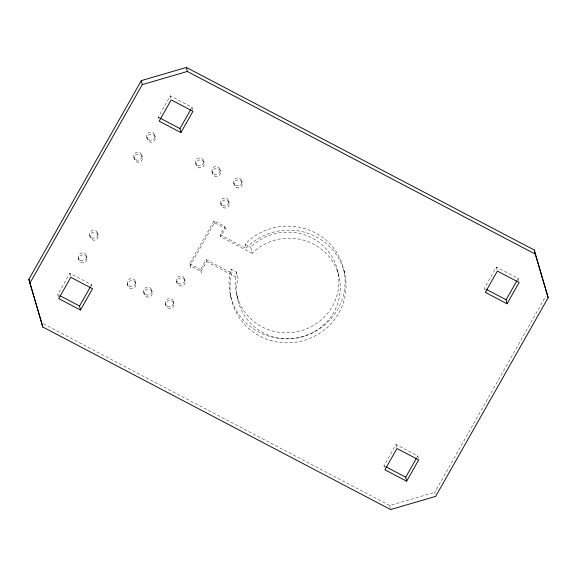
<?xml version="1.0" encoding="UTF-8"?>
<svg xmlns="http://www.w3.org/2000/svg" width="577" height="577" viewBox="0 0 577 577"><rect width="100%" height="100%" fill="white"/><g stroke="black" fill="none" stroke-linecap="round" stroke-linejoin="round"><path stroke-width="0.43" stroke-dasharray="2.88 2.16" d="M236.642 272.092L235.993 275.041A51.872 50.242 -13 0 0 293.945 332.258A51.872 50.242 -13 0 0 334.249 260.984A51.872 50.242 -13 0 0 252.899 245.146L250.699 247.252L252.099 253.281L254.291 251.183A51.872 50.242 -13 0 1 335.641 267.021A51.872 50.242 -13 0 1 295.345 338.288A51.872 50.242 -13 0 1 237.385 281.078L238.034 278.121L236.642 272.092L231.009 269.127L230.1 272.798A58.097 56.272 -13 0 0 295.251 338.158A58.097 56.272 -13 0 0 338.872 256.332A58.097 56.272 -13 0 0 245.679 243.573L245.045 244.28L245.975 248.305L246.61 247.598A58.097 56.272 -13 0 1 339.803 260.35A58.097 56.272 -13 0 1 296.181 342.183A58.097 56.272 -13 0 1 231.031 276.823L231.932 273.152L231.009 269.127M58.364 296.996L57.801 294.58L69.853 273.289L91.599 284.706L92.154 287.115M158.596 118.761L158.228 117.153L170.28 95.861L192.018 107.279L192.761 110.495M90.74 286.228L91.599 284.706M191.16 108.801L192.018 107.279M190.612 267.793L189.682 263.768L214.031 220.76L224.9 226.465L225.831 230.49M201.488 273.498L200.558 269.473L206.14 259.614L231.932 273.152M252.099 253.281L220.666 236.786L220.198 234.774L224.9 226.465M206.14 259.614L206.602 261.626L201.02 271.486L190.15 265.781L214.493 222.772L225.369 228.478L220.666 236.786M384.34 467.392L383.972 465.783L396.024 444.492L417.77 455.902L418.325 458.318M518.745 280.891L518.189 278.475L496.444 267.057L484.392 288.356L484.767 289.964M416.904 457.424L417.77 455.902M517.331 279.996L518.189 278.475M435.116 493.977L434.748 492.369L545.892 296.001M43.369 323.769L389.684 505.539L434.748 492.369M158.228 117.153L159.779 117.968M245.045 244.28L250.699 247.252M220.198 234.774L245.975 248.305M206.602 261.626L238.034 278.121M189.682 263.768L200.558 269.473M57.801 294.58L59.359 295.395M383.972 465.783L385.523 466.598M496.444 267.057L497.186 270.281M396.024 444.492L396.767 447.709M343.885 270.144L344.815 274.169M337.531 270.274L338.923 276.311M389.684 505.539L390.427 508.763M241.734 180.688L242.196 182.693M233.764 183.01L234.233 185.022M228.716 200.846L229.184 202.859M219.988 169.27L220.45 171.282M220.753 203.176L221.215 205.188M212.026 171.6L212.487 173.612M236.685 294.659L238.077 300.689M203.681 160.709L204.143 162.721M214.031 220.76L214.961 224.778M230.331 294.789L231.262 298.807M195.711 163.039L196.18 165.051M170.28 95.861L171.023 99.078M154.751 135.032L155.22 137.045M184.582 278.828L185.044 280.84M146.789 137.362L147.25 139.374M176.612 281.158L177.081 283.17M141.819 155.054L142.281 157.067M173.446 301.338L173.908 303.343M133.857 157.384L134.318 159.396M165.476 303.661L165.945 305.673M151.701 289.921L152.162 291.933M143.738 292.25L144.2 294.263M135.393 281.36L135.855 283.372M127.423 283.689L127.892 285.702M97.679 233.036L98.148 235.048M89.716 235.366L90.178 237.378M86.463 255.683L86.932 257.695M78.501 258.013L78.962 260.025M69.853 273.289L70.596 276.513M167.453 306.048A4.147 4.017 -13 0 0 173.605 302.37A4.147 4.017 -13 0 0 167.33 299.081A4.147 4.017 -13 0 0 167.453 306.048M80.477 260.393A4.147 4.017 -13 0 0 86.629 256.722A4.147 4.017 -13 0 0 80.347 253.426A4.147 4.017 -13 0 0 80.477 260.393M148.765 139.742A4.147 4.017 -13 0 0 154.917 136.071A4.147 4.017 -13 0 0 148.635 132.775A4.147 4.017 -13 0 0 148.765 139.742M235.741 185.397A4.147 4.017 -13 0 0 241.893 181.719A4.147 4.017 -13 0 0 235.618 178.43A4.147 4.017 -13 0 0 235.741 185.397M213.995 173.987A4.147 4.017 -13 0 0 220.147 170.309A4.147 4.017 -13 0 0 213.872 167.013A4.147 4.017 -13 0 0 213.995 173.987M197.687 165.426A4.147 4.017 -13 0 0 203.84 161.748A4.147 4.017 -13 0 0 197.565 158.451A4.147 4.017 -13 0 0 197.687 165.426M129.399 286.077A4.147 4.017 -13 0 0 135.552 282.398A4.147 4.017 -13 0 0 129.277 279.102A4.147 4.017 -13 0 0 129.399 286.077M145.707 294.638A4.147 4.017 -13 0 0 151.859 290.959A4.147 4.017 -13 0 0 145.584 287.663A4.147 4.017 -13 0 0 145.707 294.638M149.227 141.754A4.147 4.017 -13 0 0 155.379 138.083A4.147 4.017 -13 0 0 149.104 134.787A4.147 4.017 -13 0 0 149.227 141.754M236.202 187.41A4.147 4.017 -13 0 0 242.354 183.731A4.147 4.017 -13 0 0 236.08 180.435A4.147 4.017 -13 0 0 236.202 187.41M80.939 262.405A4.147 4.017 -13 0 0 87.091 258.734A4.147 4.017 -13 0 0 80.816 255.438A4.147 4.017 -13 0 0 80.939 262.405M198.149 167.438A4.147 4.017 -13 0 0 204.301 163.76A4.147 4.017 -13 0 0 198.026 160.464A4.147 4.017 -13 0 0 198.149 167.438M214.464 175.992A4.147 4.017 -13 0 0 220.609 172.321A4.147 4.017 -13 0 0 214.334 169.025A4.147 4.017 -13 0 0 214.464 175.992M129.868 288.089A4.147 4.017 -13 0 0 136.013 284.411A4.147 4.017 -13 0 0 129.738 281.114A4.147 4.017 -13 0 0 129.868 288.089M146.176 296.643A4.147 4.017 -13 0 0 152.328 292.972A4.147 4.017 -13 0 0 146.046 289.676A4.147 4.017 -13 0 0 146.176 296.643M167.914 308.06A4.147 4.017 -13 0 0 174.066 304.382A4.147 4.017 -13 0 0 167.792 301.086A4.147 4.017 -13 0 0 167.914 308.06M92.154 239.765A4.147 4.017 -13 0 0 98.306 236.087A4.147 4.017 -13 0 0 92.031 232.791A4.147 4.017 -13 0 0 92.154 239.765M91.693 237.753A4.147 4.017 -13 0 0 97.838 234.074A4.147 4.017 -13 0 0 91.563 230.778A4.147 4.017 -13 0 0 91.693 237.753M179.05 285.557A4.147 4.017 -13 0 0 185.203 281.879A4.147 4.017 -13 0 0 178.928 278.583A4.147 4.017 -13 0 0 179.05 285.557M178.589 283.545A4.147 4.017 -13 0 0 184.741 279.867A4.147 4.017 -13 0 0 178.459 276.571A4.147 4.017 -13 0 0 178.589 283.545M223.191 207.569A4.147 4.017 -13 0 0 229.343 203.897A4.147 4.017 -13 0 0 223.068 200.601A4.147 4.017 -13 0 0 223.191 207.569M136.295 161.776A4.147 4.017 -13 0 0 142.447 158.105A4.147 4.017 -13 0 0 136.165 154.809A4.147 4.017 -13 0 0 136.295 161.776M222.729 205.556A4.147 4.017 -13 0 0 228.881 201.885A4.147 4.017 -13 0 0 222.599 198.589A4.147 4.017 -13 0 0 222.729 205.556M135.826 159.764A4.147 4.017 -13 0 0 141.978 156.093A4.147 4.017 -13 0 0 135.703 152.797A4.147 4.017 -13 0 0 135.826 159.764"/><path stroke-width="0.87" d="M28.85 279.326L141.322 80.607L186.385 67.437L534.295 250.043L548.15 297.674L435.678 496.393L390.615 509.563L42.705 326.957L28.85 279.326L41.775 322.932M29.78 283.35L142.252 84.631L141.322 80.607M80.477 310.022L92.529 288.731L70.783 277.313L58.731 298.605L80.477 310.022L79.547 305.998L90.308 286.985M180.897 132.587L192.949 111.296L171.203 99.886L159.158 121.177L180.897 132.587L179.974 128.57L190.727 109.558M406.641 481.218L418.693 459.927L396.947 448.509L384.902 469.801L406.641 481.218L405.718 477.193L416.479 458.181M507.068 303.79L519.12 282.499L497.374 271.082L485.322 292.373L507.068 303.79L506.137 299.766L516.898 280.754M142.252 84.631L187.316 71.461L535.225 254.068L548.15 297.674M159.779 117.968L179.974 128.57M485.949 289.171L506.137 299.766M60.131 295.806L79.547 305.998M386.301 467.002L405.718 477.193M534.295 250.043L535.225 254.068M186.385 67.437L187.316 71.461M41.962 323.733L42.705 326.957"/></g></svg>
